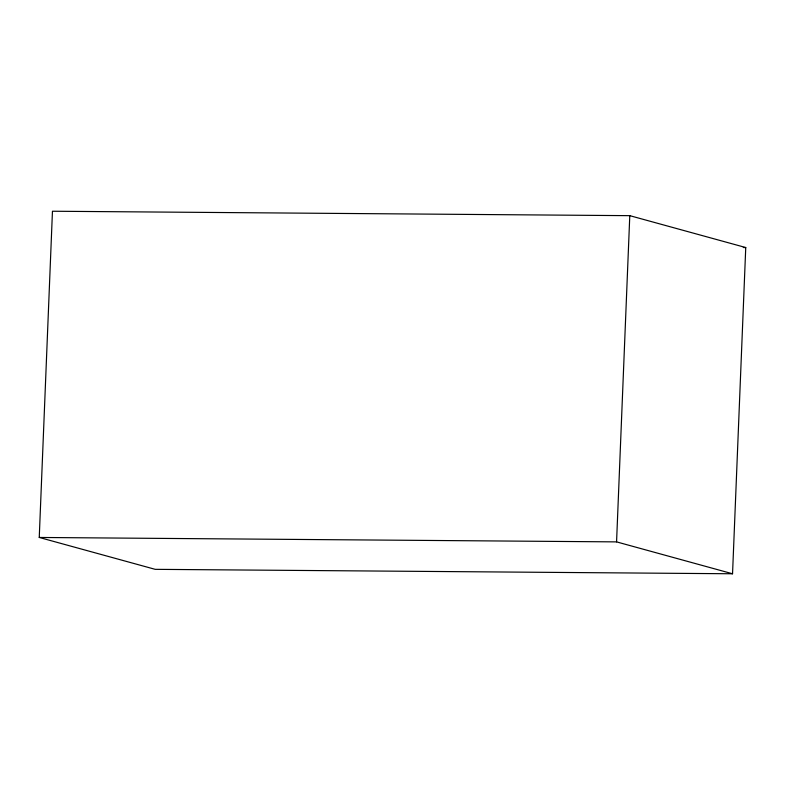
<?xml version="1.0" encoding="UTF-8"?>
<svg xmlns="http://www.w3.org/2000/svg" width="785" height="785" viewBox="0 0 785 785"><rect width="100%" height="100%" fill="white"/><g stroke="black" fill="none" stroke-linecap="round" stroke-linejoin="round"><path stroke-width="1.18" d="M39.25 537.46L52.458 211.234L629.786 215.659L745.75 247.54L732.542 573.766L155.214 569.341L39.25 537.46L616.568 541.885L732.542 573.766M616.568 541.885L629.786 215.659M743.297 247.52L745.75 247.54"/></g></svg>
